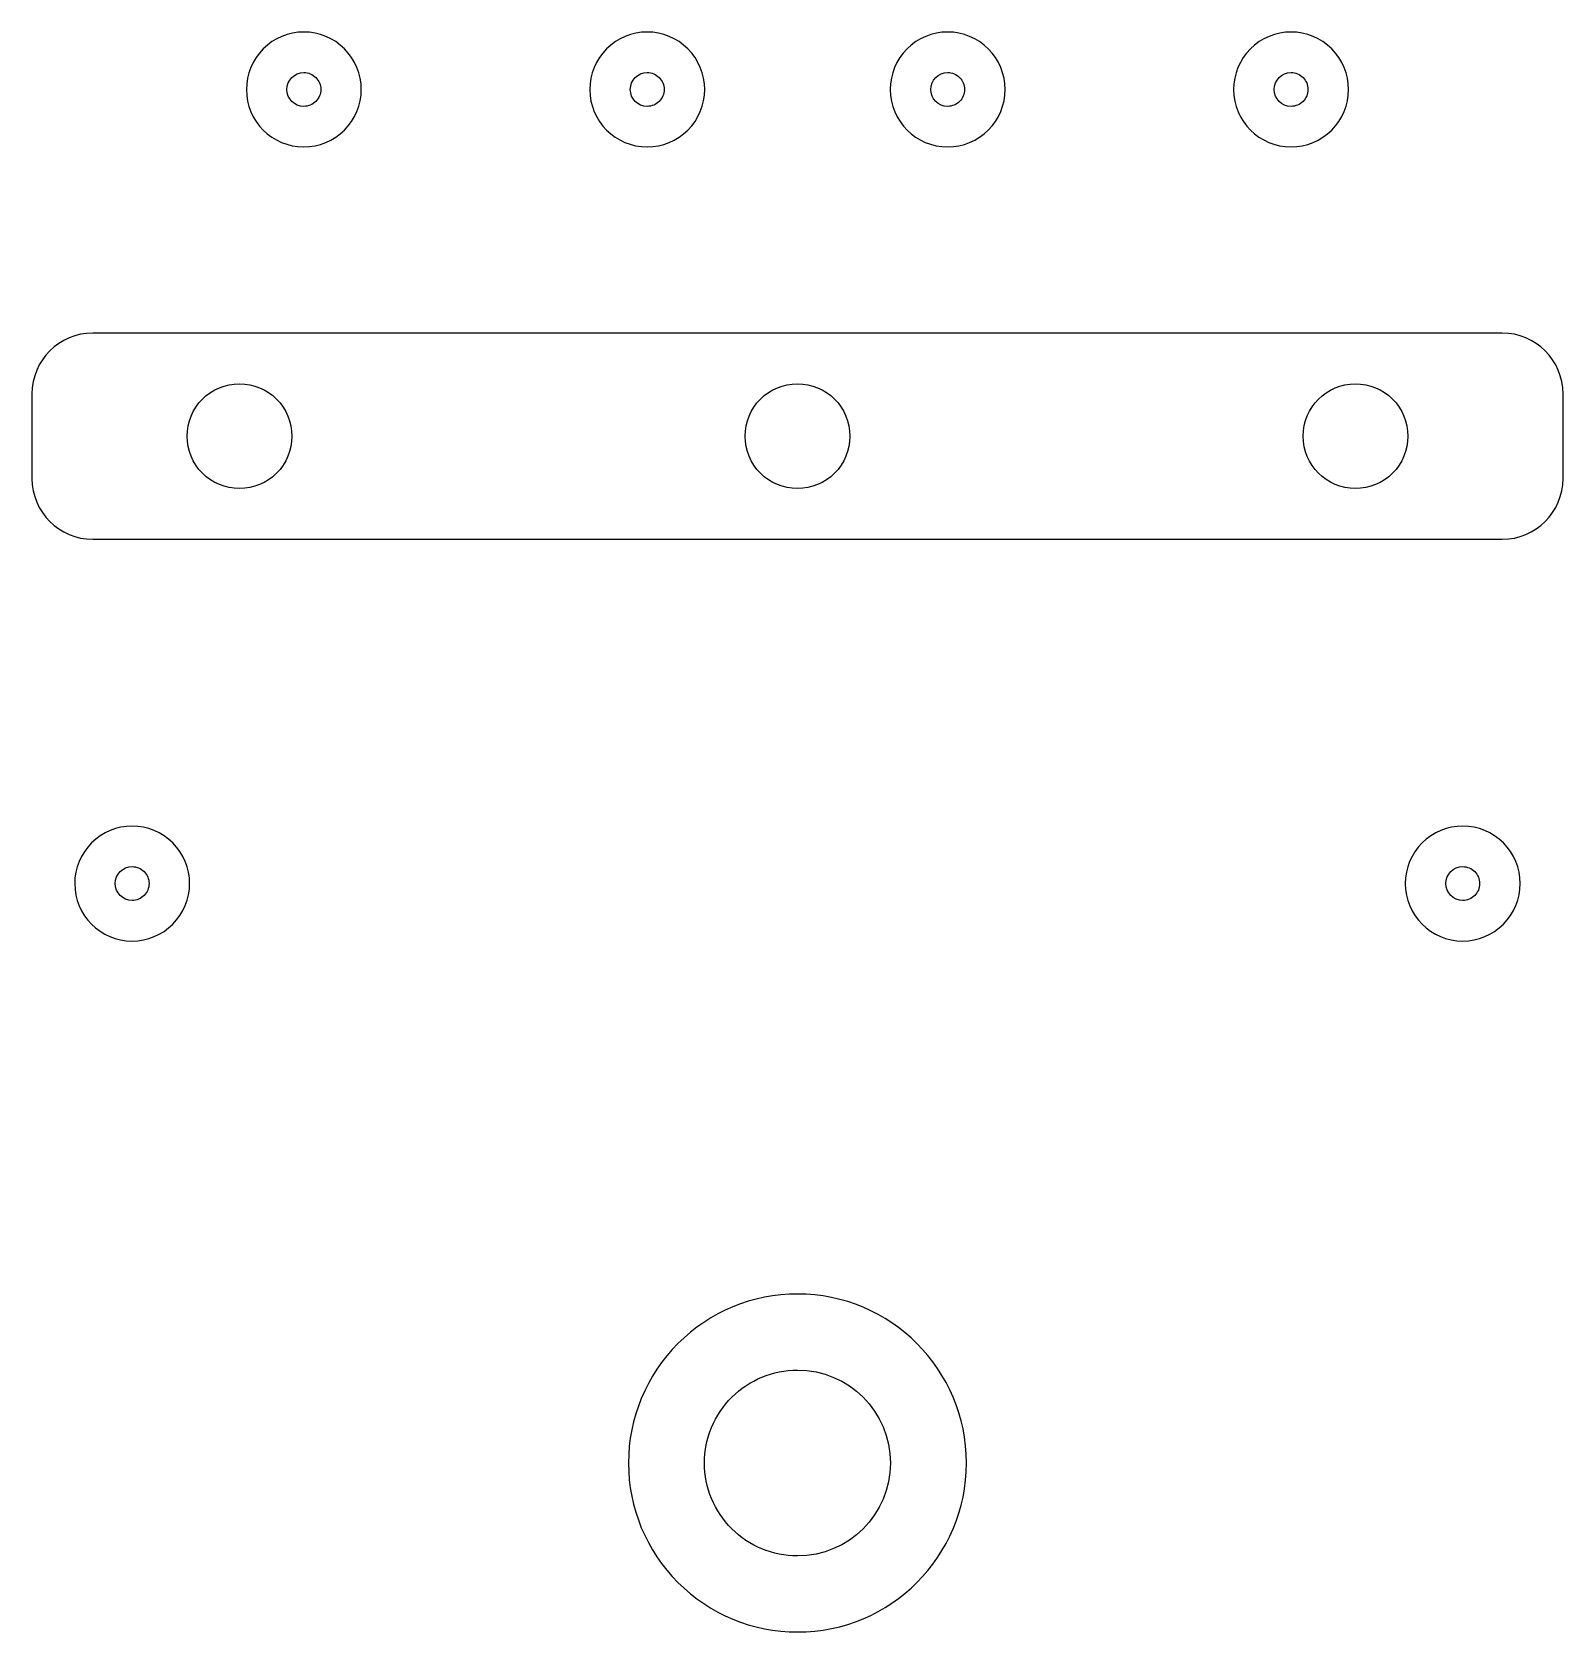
# Model space of a CAD drawing. Header units: millimetres. Extents: x 1.7 to 92.3, y 20.5 to 115.2.
import ezdxf

# ---------------------------------------------------------------- set-up
doc = ezdxf.new("R2010")
doc.units = ezdxf.units.MM
doc.layers.add('Layer_1', color=7, linetype='CONTINUOUS')

msp = doc.modelspace()

# ---------------------------------------------------------------- linework, layer by layer
at = {"layer": 'Layer_1', "color": 7}
for points in [[(17.789778, 115.220141)], [(38.109788, 115.220141)], [(55.889789, 115.220141)], [(76.209789, 115.220141)], [(17.789778, 112.819771)], [(38.109788, 112.819771)], [(55.889789, 112.819771)], [(76.209789, 112.819771)], [(13.982609, 94.402825)], [(47.002816, 94.402825)], [(80.022507, 94.402825)], [(7.629788, 68.230141)], [(86.369789, 68.230141)], [(7.629788, 65.829771)], [(86.369789, 65.829771)], [(47.000231, 40.539963)], [(47.000231, 36.03998)]]:
    msp.add_lwpolyline(points, close=True, dxfattribs=at)
for points in [[(88.702597, 97.402642), (5.302519, 97.402642), (5.302519, 97.402642)], [(1.702738, 93.802862), (1.702738, 88.802651)], [(92.302893, 88.802651), (92.302893, 93.802862)], [(5.302519, 85.202871), (88.702597, 85.202871)]]:
    msp.add_lwpolyline(points, dxfattribs=at)
for points in [[(17.789778, 115.220141), (16.888027, 115.220083), (16.023233, 114.861801), (15.385648, 114.224117)], [(20.194258, 114.224308), (19.556556, 114.862008), (18.691623, 115.220226), (17.789778, 115.220141)], [(38.109788, 115.220141), (37.208035, 115.220086), (36.343239, 114.861805), (35.705652, 114.22412)], [(40.514261, 114.224304), (39.876562, 114.862004), (39.011632, 115.220223), (38.109788, 115.220141)], [(55.889789, 115.220141), (54.988035, 115.220086), (54.123239, 114.861805), (53.485652, 114.22412)], [(58.294262, 114.224304), (57.656562, 114.862004), (56.791632, 115.220223), (55.889789, 115.220141)], [(76.209789, 115.220141), (75.308035, 115.220086), (74.443239, 114.861805), (73.805652, 114.22412)], [(78.614262, 114.224304), (77.976562, 114.862004), (77.111632, 115.220223), (76.209789, 115.220141)], [(15.385648, 114.224117), (14.748063, 113.586432), (14.389916, 112.721583), (14.389998, 111.819831)], [(21.190098, 111.819831), (21.19018, 112.721676), (20.83196, 113.586608), (20.194258, 114.224308)], [(35.705652, 114.22412), (35.068064, 113.586436), (34.709916, 112.721585), (34.709998, 111.819831)], [(41.510098, 111.819831), (41.510181, 112.721675), (41.151961, 113.586605), (40.514261, 114.224304)], [(53.485652, 114.22412), (52.848065, 113.586436), (52.489916, 112.721585), (52.489999, 111.819831)], [(59.290099, 111.819831), (59.290181, 112.721675), (58.931961, 113.586605), (58.294262, 114.224304)], [(73.805652, 114.22412), (73.168065, 113.586436), (72.809917, 112.721585), (72.809999, 111.819831)], [(79.610099, 111.819831), (79.610181, 112.721675), (79.251962, 113.586605), (78.614262, 114.224304)], [(16.789848, 111.819831), (16.789881, 112.372065), (17.237544, 112.819733), (17.789778, 112.819771)], [(17.789778, 112.819771), (18.055066, 112.819896), (18.309531, 112.714602), (18.497168, 112.527065)], [(37.109848, 111.819831), (37.109882, 112.372069), (37.557551, 112.819738), (38.109788, 112.819771)], [(38.109788, 112.819771), (38.375074, 112.819893), (38.629537, 112.714599), (38.817171, 112.527062)], [(54.889849, 111.819831), (54.889882, 112.372069), (55.337551, 112.819738), (55.889789, 112.819771)], [(55.889789, 112.819771), (56.155074, 112.819893), (56.409537, 112.714599), (56.597172, 112.527062)], [(75.209849, 111.819831), (75.209882, 112.372069), (75.657551, 112.819738), (76.209789, 112.819771)], [(76.209789, 112.819771), (76.475075, 112.819893), (76.729538, 112.714599), (76.917172, 112.527062)], [(14.389998, 111.819831), (14.390109, 109.942227), (15.912174, 108.420153), (17.789778, 108.420031)], [(17.789778, 110.819891), (17.237544, 110.81993), (16.789881, 111.267597), (16.789848, 111.819831)], [(18.497168, 112.527065), (18.684804, 112.339528), (18.790232, 112.085119), (18.790248, 111.819831)], [(18.790248, 111.819831), (18.790232, 111.554544), (18.684804, 111.300134), (18.497168, 111.112597)], [(20.194077, 109.415684), (20.831765, 110.053274), (21.190045, 110.918074), (21.190098, 111.819831)], [(34.709998, 111.819831), (34.710109, 109.942223), (36.23218, 108.420147), (38.109788, 108.420031)], [(38.109788, 110.819891), (37.557551, 110.819924), (37.109882, 111.267593), (37.109848, 111.819831)], [(38.817171, 112.527062), (39.004806, 112.339525), (39.110233, 112.085117), (39.110248, 111.819831)], [(39.110248, 111.819831), (39.110233, 111.554545), (39.004806, 111.300137), (38.817171, 111.112601)], [(40.514081, 109.415688), (41.151766, 110.053277), (41.510045, 110.918076), (41.510098, 111.819831)], [(52.489999, 111.819831), (52.490109, 109.942223), (54.012181, 108.420147), (55.889789, 108.420031)], [(55.889789, 110.819891), (55.337551, 110.819924), (54.889882, 111.267593), (54.889849, 111.819831)], [(56.597172, 112.527062), (56.784806, 112.339525), (56.890233, 112.085117), (56.890249, 111.819831)], [(56.890249, 111.819831), (56.890233, 111.554545), (56.784806, 111.300137), (56.597172, 111.112601)], [(58.294081, 109.415688), (58.931766, 110.053277), (59.290046, 110.918076), (59.290099, 111.819831)], [(72.809999, 111.819831), (72.810109, 109.942223), (74.332181, 108.420147), (76.209789, 108.420031)], [(76.209789, 110.819891), (75.657551, 110.819924), (75.209882, 111.267593), (75.209849, 111.819831)], [(76.917172, 112.527062), (77.104806, 112.339525), (77.210233, 112.085117), (77.210249, 111.819831)], [(77.210249, 111.819831), (77.210233, 111.554545), (77.104806, 111.300137), (76.917172, 111.112601)], [(78.614082, 109.415688), (79.251767, 110.053277), (79.610046, 110.918076), (79.610099, 111.819831)], [(18.497168, 111.112597), (18.309531, 110.92506), (18.055066, 110.819766), (17.789778, 110.819891)], [(38.817171, 111.112601), (38.629537, 110.925064), (38.375074, 110.819769), (38.109788, 110.819891)], [(56.597172, 111.112601), (56.409537, 110.925064), (56.155074, 110.819769), (55.889789, 110.819891)], [(76.917172, 111.112601), (76.729538, 110.925064), (76.475075, 110.819769), (76.209789, 110.819891)], [(17.789778, 108.420031), (18.691535, 108.419946), (19.55639, 108.778095), (20.194077, 109.415684)], [(38.109788, 108.420031), (39.011544, 108.419949), (39.876396, 108.778098), (40.514081, 109.415688)], [(55.889789, 108.420031), (56.791544, 108.419949), (57.656396, 108.778098), (58.294081, 109.415688)], [(76.209789, 108.420031), (77.111544, 108.419949), (77.976397, 108.778098), (78.614082, 109.415688)], [(5.302519, 97.402642), (3.308115, 97.402642), (1.702738, 95.797265), (1.702738, 93.802862)], [(92.302893, 93.802862), (92.302893, 95.797265), (90.697, 97.402642), (88.702597, 97.402642)], [(11.790508, 93.494856), (12.371888, 94.076236), (13.160414, 94.402844), (13.982609, 94.402825)], [(13.982609, 94.402825), (14.804804, 94.402844), (15.59333, 94.076236), (16.17471, 93.494856)], [(44.810715, 93.494856), (45.392095, 94.076236), (46.180621, 94.402844), (47.002816, 94.402825)], [(47.002816, 94.402825), (47.825011, 94.402843), (48.613536, 94.076235), (49.194916, 93.494855)], [(76.922953, 91.302755), (76.922914, 93.014691), (78.310571, 94.402579), (80.022507, 94.402825)], [(80.022507, 94.402825), (80.844702, 94.402843), (81.633227, 94.076235), (82.214606, 93.494855)], [(10.88254, 91.302755), (10.882521, 92.12495), (11.209129, 92.913476), (11.790508, 93.494856)], [(16.17471, 93.494856), (16.756089, 92.913476), (17.082697, 92.12495), (17.082678, 91.302755)], [(43.902746, 91.302755), (43.902728, 92.12495), (44.229335, 92.913476), (44.810715, 93.494856)], [(49.194916, 93.494855), (49.776295, 92.913475), (50.102902, 92.12495), (50.102884, 91.302755)], [(82.214606, 93.494855), (82.795985, 92.913475), (83.122593, 92.12495), (83.122574, 91.302755)], [(11.790509, 89.110656), (11.20913, 89.692035), (10.882522, 90.48056), (10.88254, 91.302755)], [(17.082678, 91.302755), (17.082696, 90.48056), (16.756088, 89.692035), (16.174709, 89.110656)], [(44.810716, 89.110656), (44.229336, 89.692035), (43.902728, 90.48056), (43.902746, 91.302755)], [(50.102884, 91.302755), (50.102902, 90.48056), (49.776294, 89.692036), (49.194915, 89.110656)], [(80.022507, 88.202688), (78.310572, 88.202934), (76.922915, 89.59082), (76.922953, 91.302755)], [(83.122574, 91.302755), (83.122592, 90.48056), (82.795984, 89.692036), (82.214605, 89.110656)], [(13.982609, 88.202688), (13.160414, 88.202669), (12.371889, 88.529276), (11.790509, 89.110656)], [(16.174709, 89.110656), (15.593329, 88.529276), (14.804804, 88.202669), (13.982609, 88.202688)], [(47.002816, 88.202688), (46.180621, 88.202669), (45.392096, 88.529276), (44.810716, 89.110656)], [(49.194915, 89.110656), (48.613535, 88.529277), (47.825011, 88.20267), (47.002816, 88.202688)], [(82.214605, 89.110656), (81.633226, 88.529277), (80.844701, 88.20267), (80.022507, 88.202688)], [(1.702738, 88.802651), (1.702738, 86.808246), (3.308115, 85.202871), (5.302519, 85.202871)], [(88.702597, 85.202871), (90.697, 85.202871), (92.302893, 86.808246), (92.302893, 88.802651)], [(7.629788, 68.230141), (6.728035, 68.230085), (5.863238, 67.871805), (5.225651, 67.23412)], [(10.034261, 67.234304), (9.396561, 67.872003), (8.531632, 68.230223), (7.629788, 68.230141)], [(86.369789, 68.230141), (85.468036, 68.230085), (84.603239, 67.871805), (83.965652, 67.23412)], [(88.774262, 67.234304), (88.136562, 67.872003), (87.271632, 68.230223), (86.369789, 68.230141)], [(5.225651, 67.23412), (4.588064, 66.596435), (4.229916, 65.731584), (4.229998, 64.829831)], [(11.030098, 64.829831), (11.03018, 65.731674), (10.671961, 66.596604), (10.034261, 67.234304)], [(83.965652, 67.23412), (83.328065, 66.596435), (82.969917, 65.731584), (82.969999, 64.829831)], [(89.770099, 64.829831), (89.770181, 65.731674), (89.411962, 66.596604), (88.774262, 67.234304)], [(6.629848, 64.829831), (6.629881, 65.382069), (7.07755, 65.829738), (7.629788, 65.829771)], [(7.629788, 65.829771), (7.895074, 65.829893), (8.149537, 65.724598), (8.337171, 65.537061)], [(8.337171, 65.537061), (8.524805, 65.349525), (8.630232, 65.095117), (8.630248, 64.829831)], [(85.369849, 64.829831), (85.369882, 65.382069), (85.817551, 65.829738), (86.369789, 65.829771)], [(86.369789, 65.829771), (86.635075, 65.829893), (86.889538, 65.724598), (87.077172, 65.537061)], [(87.077172, 65.537061), (87.264806, 65.349525), (87.370233, 65.095117), (87.370249, 64.829831)], [(4.229998, 64.829831), (4.230109, 62.952223), (5.75218, 61.430147), (7.629788, 61.430031)], [(7.629788, 63.829891), (7.07755, 63.829924), (6.629881, 64.277593), (6.629848, 64.829831)], [(8.630248, 64.829831), (8.630232, 64.564545), (8.524805, 64.310137), (8.337171, 64.1226)], [(10.034081, 62.425687), (10.671766, 63.063277), (11.030045, 63.928076), (11.030098, 64.829831)], [(82.969999, 64.829831), (82.970109, 62.952223), (84.492181, 61.430147), (86.369789, 61.430031)], [(86.369789, 63.829891), (85.817551, 63.829924), (85.369882, 64.277593), (85.369849, 64.829831)], [(87.370249, 64.829831), (87.370233, 64.564545), (87.264806, 64.310137), (87.077172, 64.1226)], [(88.774082, 62.425687), (89.411767, 63.063277), (89.770046, 63.928076), (89.770099, 64.829831)], [(8.337171, 64.1226), (8.149537, 63.935063), (7.895074, 63.829769), (7.629788, 63.829891)], [(87.077172, 64.1226), (86.889538, 63.935063), (86.635075, 63.829769), (86.369789, 63.829891)], [(7.629788, 61.430031), (8.531543, 61.429948), (9.396396, 61.788098), (10.034081, 62.425687)], [(86.369789, 61.430031), (87.271544, 61.429948), (88.136397, 61.788098), (88.774082, 62.425687)], [(47.000231, 40.539963), (44.34801, 40.540075), (41.804376, 39.486569), (39.928924, 37.611214)], [(57.000137, 30.540057), (57.000086, 36.062832), (52.523006, 40.539912), (47.000231, 40.539963)], [(39.928924, 37.611214), (38.053471, 35.735858), (36.999834, 33.192279), (36.99981, 30.540057)], [(43.110888, 34.42925), (44.14243, 35.460696), (45.541478, 36.040097), (47.000231, 36.03998)], [(47.000231, 36.03998), (50.037737, 36.039938), (52.500112, 33.577563), (52.500154, 30.540057)], [(41.499793, 30.540057), (41.499813, 31.998811), (42.079345, 33.397804), (43.110888, 34.42925)], [(36.99981, 30.540057), (36.999834, 27.887836), (38.053471, 25.344257), (39.928924, 23.468901)], [(43.110888, 26.650865), (42.079345, 27.682311), (41.499813, 29.081304), (41.499793, 30.540057)], [(47.000231, 20.540152), (52.523006, 20.540203), (57.000086, 25.017283), (57.000137, 30.540057)], [(52.500154, 30.540057), (52.500112, 27.502551), (50.037737, 25.040177), (47.000231, 25.040135)], [(47.000231, 25.040135), (45.541478, 25.040018), (44.14243, 25.619419), (43.110888, 26.650865)], [(39.928924, 23.468901), (41.804376, 21.593545), (44.34801, 20.540039), (47.000231, 20.540152)]]:
    msp.add_open_spline(points, degree=3, dxfattribs=at)

doc.saveas('drawing.dxf')
